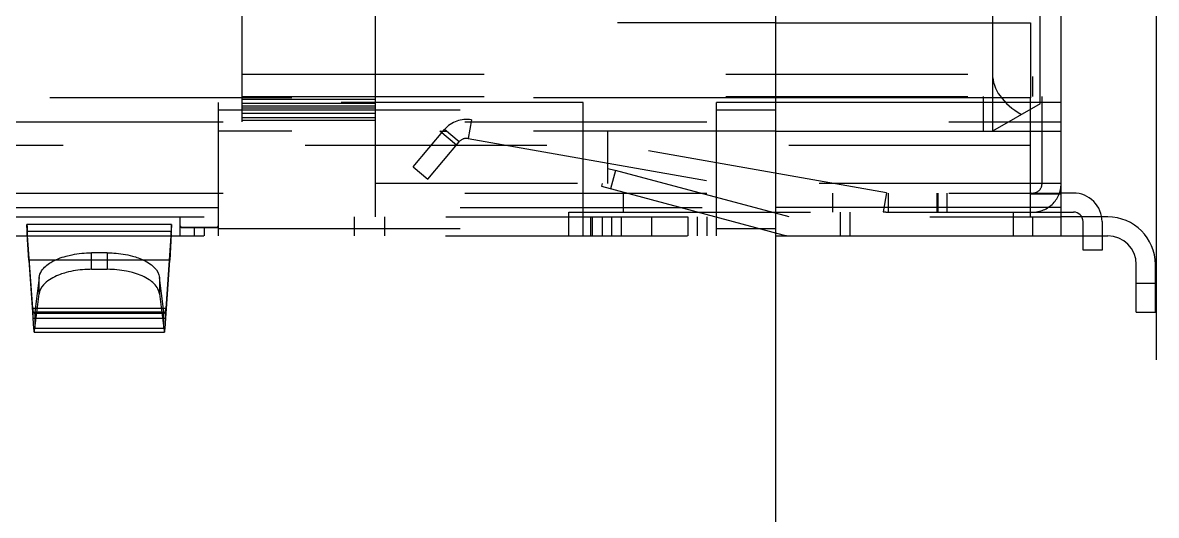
# Model space of a CAD drawing. Header units: inches. Extents: x 0 to 8.3, y 0 to 11.7.
# Drawn here: x 5.8152 to 6.2839, y 4.0443 to 4.2481 of the extents above; entities that cross this region are included whole.
import ezdxf

# ---------------------------------------------------------------- set-up
doc = ezdxf.new("R2010")
doc.units = ezdxf.units.IN
doc.header["$LTSCALE"] = 0.7622047244
doc.header["$MEASUREMENT"] = 0
doc.linetypes.add('HIDDEN', pattern=[0.2, 0.1, -0.1])
doc.layers.get('0').update_dxf_attribs({"linetype": 'CONTINUOUS'})
doc.layers.add('03__ASM_ALL_CURVES', color=7, linetype='CONTINUOUS')
doc.layers.add('DEFAULT_2', color=8, linetype='HIDDEN')

msp = doc.modelspace()

# ---------------------------------------------------------------- linework, layer by layer
at = {"color": 7, "linetype": 'CONTINUOUS'}
for p, q in [((6.1264320147, 4.6578957047), (6.1264320147, 2.6893917677)), ((6.2445422509, 4.1598642086), (6.2445422509, 4.3015964921)), ((6.1264320147, 4.248053185), (6.2319438257, 4.248053185)), ((6.2319438257, 4.248053185), (6.2319438257, 4.2169508228)), ((6.2319438257, 4.2169508228), (6.1264320147, 4.2169508228)), ((6.2445422509, 4.2149823189), (6.1264320147, 4.2149823189)), ((6.1264320147, 4.2031712952), (6.2445422509, 4.2031712952)), ((6.2496600559, 4.1775807441), (6.2445422509, 4.1775807441)), ((6.2445422509, 4.1716752323), (6.1264320147, 4.1716752323)), ((6.2445422509, 4.1697067283), (6.2496603612, 4.1697067283)), ((6.2535973691, 4.1677382244), (6.2445422509, 4.1677382244)), ((6.2638335895, 4.1677382244), (6.2614713848, 4.1677382244)), ((5.8768123276, 4.1645608195), (5.8169965837, 4.1645608195)), ((5.8171424472, 4.1618327126), (5.8169965837, 4.1645608195)), ((5.8768123276, 4.1645608195), (5.8766664641, 4.1618327126)), ((6.2535973691, 4.1539586968), (6.2535973691, 4.1657697204)), ((6.2614713848, 4.1657697204), (6.2614713848, 4.1539586968)), ((5.8171424472, 4.1618327126), (5.8766664641, 4.1618327126)), ((5.8194510117, 4.1298443045), (5.8171424472, 4.1618327126)), ((5.8171424472, 4.1605805474), (5.8171424472, 4.1618327126)), ((5.8766664641, 4.1618327126), (5.8743578996, 4.1298443045)), ((5.8766664641, 4.1605805474), (5.8766664641, 4.1618327126)), ((6.1264320147, 4.1598642086), (6.2535973691, 4.1598642086)), ((6.2614713848, 4.1598642086), (6.2638472263, 4.1598642086)), ((5.8501840552, 4.152870196), (5.8436248561, 4.152870196)), ((5.8436248561, 4.1460510983), (5.8436248561, 4.152870196)), ((5.8501840552, 4.152870196), (5.8501840552, 4.1460510983)), ((6.2614713848, 4.1539586968), (6.2535973691, 4.1539586968)), ((6.2756446131, 4.1283681456), (6.2756446131, 4.148053185)), ((6.2835186289, 4.1283681456), (6.2835186289, 4.148053185)), ((5.8436248561, 4.1460510983), (5.8501840552, 4.1460510983)), ((5.8220134814, 4.1427187798), (5.8211742078, 4.1360045913)), ((5.8220134814, 4.1358996821), (5.8220134814, 4.1427187798)), ((5.8726347035, 4.1360045913), (5.8717954299, 4.1427187798)), ((5.8717954299, 4.1427187798), (5.8717954299, 4.1358996821)), ((6.2835186289, 4.1401791693), (6.2756446131, 4.1401791693)), ((5.8202240414, 4.121584162), (5.8220134814, 4.1358996821)), ((5.8717954299, 4.1358996821), (5.87358487, 4.121584162)), ((5.8194510117, 4.1298443045), (5.8194510117, 4.1284032596)), ((5.8197088313, 4.1284019314), (5.8194510117, 4.1298443045)), ((5.8743578996, 4.1259072967), (5.8743578996, 4.1298443045)), ((5.8192758197, 4.1283348276), (5.8194510117, 4.1259072967)), ((5.8199665541, 4.1278757902), (5.8197088313, 4.1284019314)), ((5.8743578996, 4.1259072967), (5.8744965569, 4.1278285878)), ((6.2756446131, 4.1283681456), (6.2835186289, 4.1283681456)), ((5.8197087991, 4.1215805771), (5.8199665531, 4.120001753)), ((5.8199665515, 4.1200017849), (5.8738423598, 4.1200017849)), ((5.8199665535, 4.1200017849), (5.8202240414, 4.121584162)), ((5.87358487, 4.121584162), (5.8202240414, 4.121584162)), ((5.87358487, 4.121584162), (5.8738423579, 4.1200017849)), ((5.8738423583, 4.120001753), (5.8741000764, 4.1215801476))]:
    msp.add_line(p, q, dxfattribs=at)
for centre, radius, start, end in [((6.2496603612, 4.1657697204), 0.0118110236, 359.9997633281, 90.0014807989), ((6.2496603612, 4.1657697204), 0.0039370079, 0, 89.9999999999), ((6.2638335895, 4.148053185), 0.0196850394, 0, 90), ((6.0492891906, 4.1710807461), 0.2323840886, 181.6077404709, 182.589772715), ((5.6445197171, 4.1710807462), 0.2323840923, 357.4102272929, 358.3922595216), ((6.2638335895, 4.148053185), 0.0118110236, 0, 89.9338473373)]:
    msp.add_arc(centre, radius, start, end, dxfattribs=at)
for points, knots in [([(5.8331560701, 4.1515202669), (5.8339740058, 4.1517451441), (5.837408768, 4.1525429737), (5.840948809, 4.152870196), (5.8436248561, 4.152870196)], [0, 0, 0, 0, 0.2406939812, 1, 1, 1, 1]), ([(5.8501840552, 4.152870196), (5.8510864061, 4.152870196), (5.8546072794, 4.152753849), (5.8581225937, 4.15221563), (5.8606494673, 4.1515211997)], [0, 0, 0, 0, 0.2561380175, 1, 1, 1, 1]), ([(5.8220134814, 4.1427187798), (5.8221309355, 4.1436584123), (5.8232263902, 4.146251314), (5.8272093358, 4.1494785648), (5.830986766, 4.1509238545), (5.8331560701, 4.1515202669)], [0, 0, 0, 0, 0.1910883407, 0.5460031157, 1, 1, 1, 1]), ([(5.8606494673, 4.1515211997), (5.861418805, 4.1513097718), (5.8641616808, 4.1504418811), (5.8668116855, 4.1491487642), (5.8684478046, 4.147858773)], [0, 0, 0, 0, 0.2769044498, 1, 1, 1, 1]), ([(5.8331594441, 4.144702102), (5.8323403757, 4.1444770072), (5.8294491368, 4.1435540755), (5.8266536496, 4.1421516265), (5.8249843266, 4.1407311354)], [0, 0, 0, 0, 0.2792966943, 1, 1, 1, 1]), ([(5.8436248561, 4.1460510983), (5.8427225053, 4.1460510983), (5.8392016319, 4.1459347513), (5.8356863176, 4.1453965324), (5.8331594441, 4.144702102)], [0, 0, 0, 0, 0.2561380175, 1, 1, 1, 1]), ([(5.8606528413, 4.1447011692), (5.8598349055, 4.1449260464), (5.8564001433, 4.1457238761), (5.8528601023, 4.1460510983), (5.8501840552, 4.1460510983)], [0, 0, 0, 0, 0.2406939812, 1, 1, 1, 1]), ([(5.8717954299, 4.1358996821), (5.8716779759, 4.1368393146), (5.8705825212, 4.1394322163), (5.8665995755, 4.1426594671), (5.8628221454, 4.1441047569), (5.8606528413, 4.1447011692)], [0, 0, 0, 0, 0.1910883407, 0.5460031157, 1, 1, 1, 1]), ([(5.8684478046, 4.147858773), (5.8689139261, 4.1474912615), (5.8704495493, 4.146119265), (5.8716121448, 4.1441850609), (5.8717954299, 4.1427187798)], [0, 0, 0, 0, 0.2865765796, 1, 1, 1, 1]), ([(5.8249843266, 4.1407311354), (5.8245710644, 4.1403794747), (5.8231980578, 4.1390603071), (5.8221834648, 4.1372595497), (5.8220134814, 4.1358996821)], [0, 0, 0, 0, 0.2836432633, 1, 1, 1, 1]), ([(5.8743578996, 4.1298443045), (5.8742882027, 4.1293613461), (5.8741834277, 4.1287070544), (5.8740240115, 4.1280998251), (5.87390428, 4.1278747976), (5.8738423572, 4.1278757902)], [0, 0, 0, 0, 0.7092312602, 0.909986288, 1, 1, 1, 1])]:
    msp.add_open_spline(points, degree=3, knots=knots, dxfattribs=at)
at = {"layer": '03__ASM_ALL_CURVES', "color": 4, "linetype": 'CONTINUOUS'}
msp.add_line((6.2839123297, 4.7346673582), (6.2839123297, 4.1086831063), dxfattribs=at)
at = {"layer": '03__ASM_ALL_CURVES', "color": 8, "linetype": 'HIDDEN'}
msp.add_line((6.1264320147, 4.6578957047), (6.1264320147, 2.6893917677), dxfattribs=at)
at = {"layer": 'DEFAULT_2', "color": 8, "linetype": 'HIDDEN'}
for p, q in [((5.9059595738, 4.2071083031), (5.9059595738, 4.6657697204)), ((6.2327312273, 4.6258090905), (6.2327312273, 4.217541374)), ((6.2358808336, 4.214536458), (6.2358808336, 4.4197067283)), ((6.061077684, 4.3590768071), (6.061077684, 4.248053185)), ((5.961077684, 4.1677382244), (5.961077684, 4.3060779139)), ((6.2161957943, 4.2744403958), (6.2161957943, 4.2031712952)), ((6.1264320147, 4.248053185), (6.061077684, 4.248053185)), ((5.9059595738, 4.2267933425), (6.2161957943, 4.2267933425)), ((6.1264320147, 4.2169508228), (5.598085558, 4.2169508228)), ((6.0469044557, 4.2149823189), (5.8961170541, 4.2149823189)), ((5.8961170541, 4.1598642086), (5.8961170541, 4.2149823189)), ((5.9059595738, 4.217541374), (6.2445422509, 4.217541374)), ((5.9059595738, 4.2164801241), (5.961077684, 4.2164801241)), ((5.961077684, 4.2146816338), (5.9059595738, 4.2146816338)), ((6.0469044557, 4.1598642086), (6.0469044557, 4.2149823189)), ((6.1264320147, 4.2149823189), (6.1020225659, 4.2149823189)), ((6.1020225659, 4.1598642086), (6.1020225659, 4.2149823189)), ((6.2122587864, 4.217541374), (6.2122587864, 4.2031712952)), ((6.2358808336, 4.214536458), (6.2161957943, 4.2031712952)), ((6.2319438257, 4.1677382244), (6.2319438257, 4.2169508228)), ((6.2366682352, 4.1815177519), (6.2366682352, 4.217541374)), ((5.8961170541, 4.2119747125), (6.0469044557, 4.2119747125)), ((5.961077684, 4.213462506), (5.9059595738, 4.213462506)), ((5.961077684, 4.2127426363), (5.9059595738, 4.2127426363)), ((5.9059595738, 4.2106490811), (5.961077684, 4.2106490811)), ((6.1020225659, 4.2119747125), (6.1264320147, 4.2119747125)), ((5.598085558, 4.2071083031), (6.2445422509, 4.2071083031)), ((5.961077684, 4.2087100836), (5.9059595738, 4.2087100836)), ((5.961077684, 4.2075933846), (5.9059595738, 4.2075933846)), ((6.0007626737, 4.2079038523), (5.9993953652, 4.2001494605)), ((6.1723943552, 4.1776405561), (6.0007626737, 4.2079038523)), ((6.1264320147, 4.2031712952), (5.8961170541, 4.2031712952)), ((5.9767195044, 4.1884376643), (5.989663942, 4.2038642443)), ((5.9877427055, 4.2031757556), (5.9904916016, 4.2031697554)), ((5.9945629648, 4.1974528785), (5.9877427055, 4.2031757556)), ((5.995695788, 4.1988029245), (5.989663942, 4.2038642443)), ((5.9993953652, 4.2001494605), (6.1710270467, 4.1698861643)), ((6.0571406761, 4.1815177519), (6.0571406761, 4.2031712952)), ((6.2319438257, 4.1972657834), (5.598085558, 4.1972657834)), ((5.9827513504, 4.1833763445), (5.995695788, 4.1988029245)), ((5.9767195044, 4.1884376643), (5.9827513504, 4.1833763445)), ((6.0571406761, 4.1878134704), (6.060050869, 4.1870336866)), ((6.0603031503, 4.186966088), (6.0582652051, 4.1793603728)), ((6.1320625143, 4.1677382244), (6.0603031503, 4.186966088)), ((6.2445422509, 4.1815177519), (5.961077684, 4.1815177519)), ((6.0547673826, 4.1815177519), (6.0544623475, 4.1803793455)), ((5.598085558, 4.1775807441), (6.2445422509, 4.1775807441)), ((6.0544623475, 4.1803793455), (6.1295239134, 4.1602666595)), ((6.0634398887, 4.1775807441), (6.0634398887, 4.1697067283)), ((6.150054062, 4.1775807441), (6.150054062, 4.1697067283)), ((6.1723943552, 4.1776405564), (6.1710270469, 4.1698861652)), ((6.1730780094, 4.1775807441), (6.1730780094, 4.1697067283)), ((6.1930992627, 4.1775807441), (6.1930992627, 4.1697067283)), ((6.1936230344, 4.1775807441), (6.1936230344, 4.1697067283)), ((6.1972981565, 4.1775807441), (6.1972981565, 4.1697067283)), ((6.2319438257, 4.1772774647), (6.2445422509, 4.1772774647)), ((5.5961170541, 4.1716752323), (6.1264320147, 4.1716752323)), ((5.5902115423, 4.1677382244), (6.2445422509, 4.1677382244)), ((5.8803690226, 4.1598642086), (5.8803690226, 4.1677382244)), ((5.9524162667, 4.1598642086), (5.9524162667, 4.1677382244)), ((5.9650146919, 4.1598642086), (5.9650146919, 4.1677382244)), ((6.0409989439, 4.1697067283), (6.1571406761, 4.1697067283)), ((6.0409989439, 4.1598642086), (6.0409989439, 4.1697067283)), ((6.049999963, 4.1677382244), (6.049999963, 4.1598642086)), ((6.0508414635, 4.1598642086), (6.0508414635, 4.1677382244)), ((6.0547784714, 4.1677382244), (6.0547784714, 4.1598642086)), ((6.0587154793, 4.1677382244), (6.0587154793, 4.1598642086)), ((6.0625983881, 4.1677382244), (6.0625983881, 4.1598642086)), ((6.0626524872, 4.1677382244), (6.0626524872, 4.1598642086)), ((6.0752509124, 4.1677382244), (6.0752509124, 4.1598642086)), ((6.0902115423, 4.1677382244), (6.0902115423, 4.1598642086)), ((6.0941485502, 4.1598642086), (6.0941485502, 4.1677382244)), ((6.098085558, 4.1677382244), (6.098085558, 4.1598642086)), ((6.1532036683, 4.1697067283), (6.1532036683, 4.1598642086)), ((6.1571406761, 4.1697067283), (6.1571406761, 4.1598642086)), ((6.1730780094, 4.1697067283), (6.2445422509, 4.1697067283)), ((6.2248572116, 4.1598642086), (6.2248572116, 4.1697067283)), ((6.2327312273, 4.1677382244), (6.2327312273, 4.1598642086)), ((6.2614713848, 4.1677382244), (6.2535973691, 4.1677382244)), ((5.8803690226, 4.1639710793), (5.8803794825, 4.1638750103)), ((5.8803794935, 4.1638750105), (5.880740489, 4.1634075157)), ((5.8957455893, 4.1634075157), (5.8807404925, 4.1634075157)), ((5.8807404925, 4.1634075157), (5.8839645345, 4.1633974051)), ((5.8839645345, 4.1633974051), (5.8862745344, 4.1633959934)), ((5.8862745344, 4.1633959934), (5.8902115423, 4.1633959934)), ((5.8862745344, 4.1598642086), (5.8862745344, 4.1633959934)), ((5.8902115423, 4.1633959934), (5.8902115423, 4.1598642086)), ((5.8957455855, 4.1634075157), (5.8961170541, 4.1639710793)), ((5.8961170541, 4.162871815), (6.0469044557, 4.162871815)), ((6.1020225659, 4.162871815), (6.1264320147, 4.162871815)), ((5.5900688618, 4.1598642086), (6.1264320147, 4.1598642086)), ((5.8177237327, 4.1498411765), (5.8171424472, 4.1605805474)), ((5.8766664641, 4.1605805474), (5.8760851786, 4.1498411765)), ((6.2535973691, 4.1598642086), (6.2614713848, 4.1598642086)), ((5.8760851786, 4.1498411765), (5.8177237327, 4.1498411765)), ((5.8177237327, 4.1498411765), (5.8192758197, 4.1283348276)), ((5.8744965569, 4.1278285878), (5.8760851786, 4.1498411765)), ((5.8211742078, 4.1360045913), (5.8202240414, 4.1284032596)), ((5.87358487, 4.1284032596), (5.8726347035, 4.1360045913)), ((5.8743578996, 4.1298443045), (5.8194510117, 4.1298443045)), ((5.8194510117, 4.1284032596), (5.8194510117, 4.1259072967)), ((5.8194510117, 4.1259072967), (5.8743578996, 4.1259072967)), ((5.8194510117, 4.1259072967), (5.8197087991, 4.1215805771)), ((5.8199665526, 4.1278758006), (5.8738423587, 4.1278758006)), ((5.8202240414, 4.1284032596), (5.8199665545, 4.1278758006)), ((5.8202240414, 4.1284032596), (5.87358487, 4.1284032596)), ((5.8202240414, 4.1284032596), (5.8202240414, 4.121584162)), ((5.8738423568, 4.1278758006), (5.87358487, 4.1284032596)), ((5.87358487, 4.121584162), (5.87358487, 4.1284032596)), ((5.8741000764, 4.1215801476), (5.8743578996, 4.1259072967))]:
    msp.add_line(p, q, dxfattribs=at)
for centre, radius, start, end in [((5.998711711, 4.1962722646), 0.0118110236, 80, 140), ((5.998711711, 4.1962722646), 0.0039370079, 79.9999999998, 140.0000000003), ((6.2327312273, 4.1815177519), 0.0118110236, 266.2529382028, 360), ((6.2327312273, 4.1815177519), 0.0039370079, 259.253996133, 360), ((6.1730780094, 4.1815177519), 0.0118110236, 260, 270), ((5.8903202494, 5.7412745068), 1.5778785172, 269.9960526363, 270.151697437), ((5.8935268392, 4.495304397), 0.3319042975, 270.1676262291, 270.383019941), ((6.1325808312, 4.1716752323), 0.0118110236, 254.9999999978, 270)]:
    msp.add_arc(centre, radius, start, end, dxfattribs=at)
msp.add_ellipse((6.2571103803, 4.2267933425), major_axis=(0.040914586, -0), ratio=0.5773502692, start_param=-3.1415926536, end_param=-2.3561944902, dxfattribs=at)

doc.saveas('drawing.dxf')
